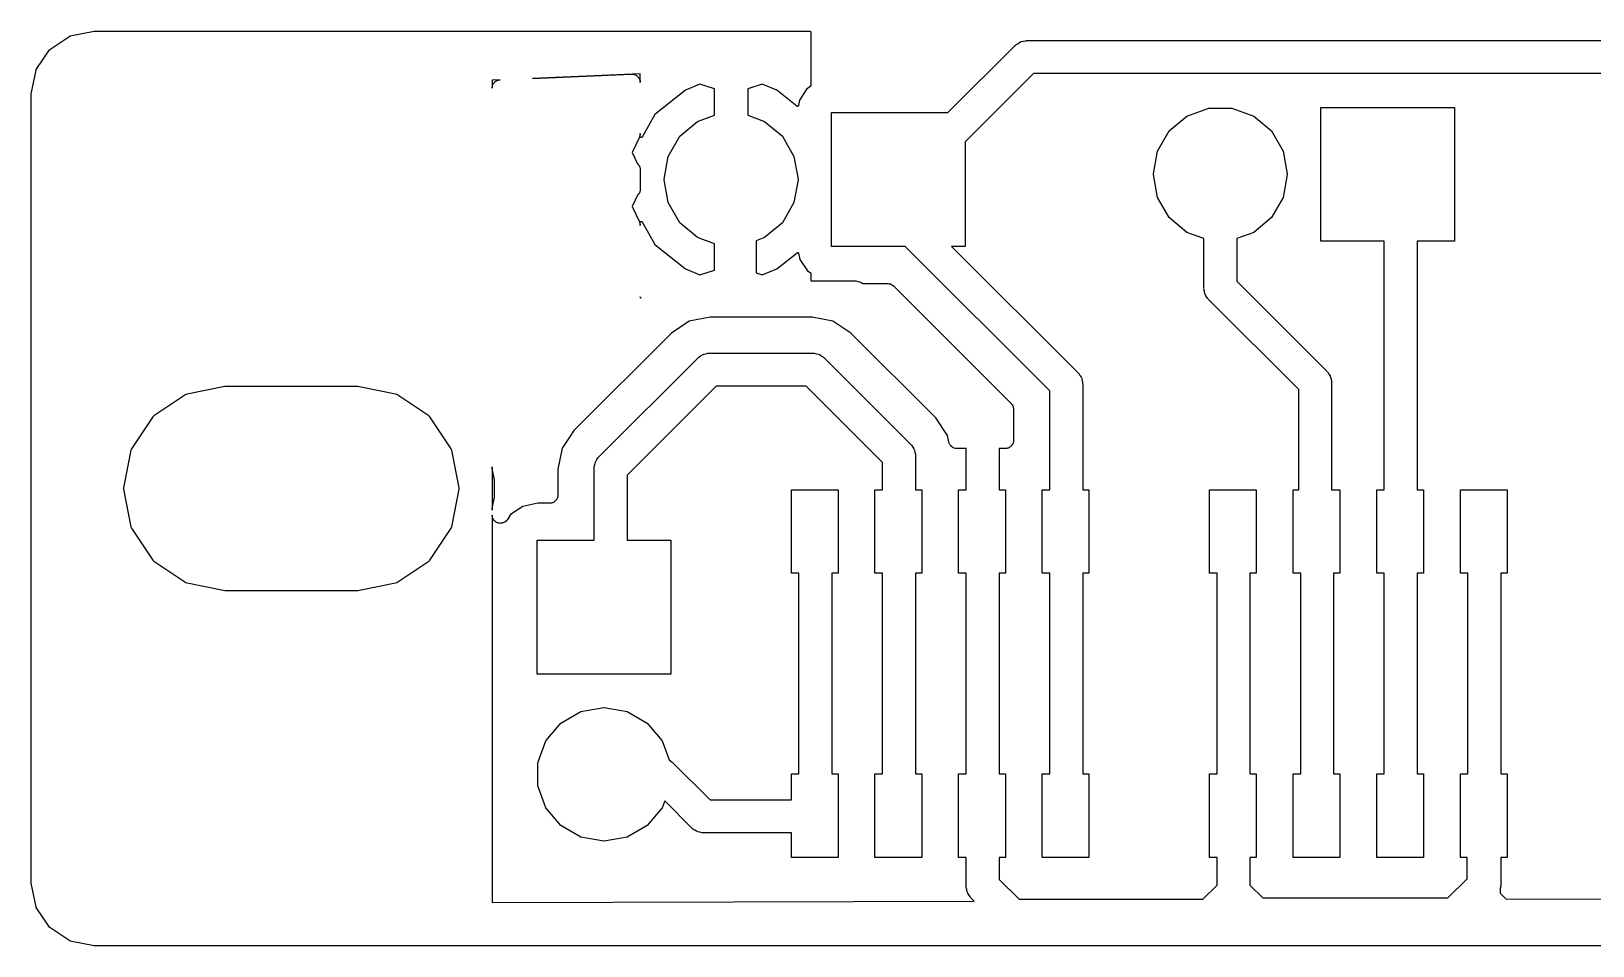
# Model space of a CAD drawing. Extents: x 1.5 to 54.4, y 1.8 to 15.7.
# Drawn here: x 1.51 to 25.23, y 1.83 to 15.73 of the extents above; entities that cross this region are included whole.
import ezdxf

# ---------------------------------------------------------------- set-up
doc = ezdxf.new("R2010")
doc.units = 0
doc.header["$MEASUREMENT"] = 0
doc.layers.add('BLACK', color=7, linetype='CONTINUOUS')

msp = doc.modelspace()

# ---------------------------------------------------------------- linework, layer by layer
at = {"layer": 'Black'}
for p, q in [((1.79252, 15.4563), (2.09545, 15.6587)), ((2.09545, 15.6587), (2.09575, 15.6589)), ((2.09575, 15.6589), (2.096, 15.6591)), ((2.096, 15.6591), (2.09812, 15.6599)), ((2.09812, 15.6599), (2.10021, 15.6608)), ((2.10021, 15.6608), (2.10054, 15.6608)), ((2.10054, 15.6608), (2.10085, 15.661)), ((2.10085, 15.661), (2.46458, 15.7333)), ((2.46458, 15.7333), (2.46605, 15.7333)), ((2.46605, 15.7333), (2.4675, 15.7336)), ((2.4675, 15.7336), (13.335, 15.7336)), ((13.335, 15.7336), (13.3363, 15.7334)), ((13.3363, 15.7334), (13.3376, 15.7334)), ((13.3376, 15.7334), (13.3388, 15.7329)), ((13.3388, 15.7329), (13.3401, 15.7327)), ((13.3401, 15.7327), (13.3413, 15.732)), ((13.3413, 15.732), (13.3425, 15.7316)), ((13.3425, 15.7316), (13.3435, 15.7307)), ((13.3435, 15.7307), (13.3446, 15.7301)), ((13.3446, 15.7301), (13.3455, 15.7291)), ((13.3455, 15.7291), (13.3465, 15.7282)), ((13.3465, 15.7282), (13.3471, 15.7271)), ((13.3471, 15.7271), (13.348, 15.7261)), ((13.348, 15.7261), (13.3484, 15.7249)), ((13.3484, 15.7249), (13.3491, 15.7237)), ((13.3491, 15.7237), (13.3493, 15.7224)), ((13.3493, 15.7224), (13.3498, 15.7212)), ((13.3498, 15.7212), (13.3498, 15.7199)), ((13.3498, 15.7199), (13.35, 15.7186)), ((13.35, 15.7186), (13.35, 14.9066)), ((1.58598, 15.1493), (1.78838, 15.4522)), ((1.78838, 15.4522), (1.78861, 15.4524)), ((1.78861, 15.4524), (1.78876, 15.4527)), ((1.78876, 15.4527), (1.7904, 15.4543)), ((1.7904, 15.4543), (1.79198, 15.4559)), ((1.79198, 15.4559), (1.79228, 15.4561)), ((1.79228, 15.4561), (1.79252, 15.4563)), ((15.4324, 14.496), (16.4532, 15.5168)), ((16.4532, 15.5168), (16.4622, 15.5231)), ((16.4622, 15.5231), (16.4693, 15.5315)), ((16.4693, 15.5315), (16.4976, 15.5478)), ((16.4976, 15.5478), (16.5243, 15.5666)), ((16.5243, 15.5666), (16.535, 15.5694)), ((16.535, 15.5694), (16.5445, 15.5749)), ((16.5445, 15.5749), (16.5767, 15.5806)), ((16.5767, 15.5806), (16.6082, 15.589)), ((16.6082, 15.589), (16.6192, 15.5881)), ((16.6192, 15.5881), (16.63, 15.59)), ((16.63, 15.59), (31.46, 15.59)), ((1.51139, 14.7801), (1.58374, 15.1438)), ((1.58374, 15.1438), (1.58386, 15.1442)), ((1.58386, 15.1442), (1.58388, 15.1445)), ((1.58388, 15.1445), (1.5848, 15.1466)), ((1.5848, 15.1466), (1.58562, 15.1487)), ((1.58562, 15.1487), (1.58584, 15.1489)), ((1.58584, 15.1489), (1.58598, 15.1493)), ((8.51027, 14.9898), (8.51, 14.9885)), ((8.51, 14.9885), (8.51, 14.8684)), ((8.51034, 14.9899), (8.51027, 14.9898)), ((8.51123, 14.9901), (8.51034, 14.9899)), ((8.63148, 14.9953), (8.51123, 14.9901)), ((8.53279, 14.938), (8.53971, 14.95)), ((8.53971, 14.95), (8.54612, 14.9554)), ((8.54612, 14.9554), (8.55122, 14.9621)), ((8.55122, 14.9621), (8.5629, 14.9695)), ((8.5629, 14.9695), (8.5735, 14.9784)), ((8.5735, 14.9784), (8.58136, 14.9812)), ((8.58136, 14.9812), (8.58842, 14.9857)), ((8.58842, 14.9857), (8.60194, 14.9887)), ((8.60194, 14.9887), (8.61495, 14.9935)), ((8.61495, 14.9935), (8.62332, 14.9935)), ((8.62332, 14.9935), (8.63148, 14.9953)), ((10.7585, 15.0878), (9.12426, 15.0167)), ((9.12426, 15.0167), (10.6275, 15.0821)), ((10.6275, 15.0821), (10.6412, 15.0803)), ((10.6412, 15.0803), (10.6551, 15.0803)), ((10.6551, 15.0803), (10.6629, 15.0774)), ((10.6629, 15.0774), (10.6712, 15.0763)), ((10.6712, 15.0763), (10.6835, 15.0699)), ((10.6835, 15.0699), (10.6965, 15.0652)), ((10.6965, 15.0652), (10.7029, 15.0598)), ((10.7029, 15.0598), (10.7103, 15.0559)), ((10.7103, 15.0559), (10.7197, 15.0457)), ((10.7197, 15.0457), (10.7303, 15.0368)), ((10.7303, 15.0368), (10.7345, 15.0296)), ((10.7345, 15.0296), (10.7401, 15.0234)), ((10.7401, 15.0234), (10.7454, 15.0106)), ((10.7454, 15.0106), (10.7523, 14.9986)), ((10.7523, 14.9986), (10.7538, 14.9904)), ((10.7538, 14.9904), (10.757, 14.9826)), ((10.757, 14.9826), (10.7576, 14.9688)), ((10.7576, 14.9688), (10.76, 14.9552)), ((10.7597, 15.0876), (10.7585, 15.0878)), ((10.76, 15.0863), (10.7597, 15.0876)), ((10.76, 14.9552), (10.76, 15.0863)), ((16.7336, 15.09), (15.696, 14.0524)), ((31.3564, 15.09), (16.7336, 15.09)), ((1.5111, 14.7772), (1.51136, 14.7786)), ((1.5111, 2.79), (1.5111, 14.7772)), ((1.51136, 14.7786), (1.51139, 14.7801)), ((8.51, 14.8684), (8.51145, 14.8766)), ((8.51109, 14.885), (8.51525, 14.8982)), ((8.51145, 14.8766), (8.51109, 14.885)), ((8.51525, 14.8982), (8.51766, 14.9118)), ((8.51766, 14.9118), (8.52184, 14.9191)), ((8.52184, 14.9191), (8.52436, 14.9271)), ((8.52436, 14.9271), (8.53279, 14.938)), ((11.4474, 14.8374), (10.9802, 14.4682)), ((11.6667, 14.9282), (11.4474, 14.8374)), ((11.886, 14.8569), (11.6667, 14.9282)), ((11.886, 14.4562), (11.886, 14.8569)), ((12.6133, 14.9282), (12.394, 14.8569)), ((12.394, 14.8569), (12.394, 14.4562)), ((12.8326, 14.8374), (12.6133, 14.9282)), ((13.1401, 14.5944), (12.8326, 14.8374)), ((13.2913, 14.8586), (13.1795, 14.6849)), ((13.3435, 14.8942), (13.2913, 14.8586)), ((13.3449, 14.8957), (13.3435, 14.8942)), ((13.3465, 14.897), (13.3449, 14.8957)), ((13.3468, 14.8975), (13.3465, 14.897)), ((13.3472, 14.8979), (13.3468, 14.8975)), ((13.3481, 14.8997), (13.3472, 14.8979)), ((13.3491, 14.9015), (13.3481, 14.8997)), ((13.3492, 14.902), (13.3491, 14.9015)), ((13.3494, 14.9026), (13.3492, 14.902)), ((13.3496, 14.9046), (13.3494, 14.9026)), ((13.35, 14.9066), (13.3496, 14.9046)), ((10.9802, 14.4682), (10.7881, 14.1243)), ((13.1422, 14.5933), (13.1401, 14.5944)), ((13.1442, 14.5921), (13.1422, 14.5933)), ((13.1445, 14.5921), (13.1442, 14.5921)), ((13.1447, 14.5919), (13.1445, 14.5921)), ((13.147, 14.5916), (13.1447, 14.5919)), ((13.1493, 14.5912), (13.147, 14.5916)), ((13.1496, 14.5912), (13.1493, 14.5912)), ((13.1499, 14.5912), (13.1496, 14.5912)), ((13.1522, 14.5916), (13.1499, 14.5912)), ((13.1544, 14.592), (13.1522, 14.5916)), ((13.1547, 14.5922), (13.1544, 14.592)), ((13.155, 14.5922), (13.1547, 14.5922)), ((13.1569, 14.5934), (13.155, 14.5922)), ((13.159, 14.5946), (13.1569, 14.5934)), ((13.1592, 14.5948), (13.159, 14.5946)), ((13.1594, 14.595), (13.1592, 14.5948)), ((13.1609, 14.5968), (13.1594, 14.595)), ((13.1623, 14.5985), (13.1609, 14.5968)), ((13.1625, 14.5988), (13.1623, 14.5985)), ((13.1626, 14.5991), (13.1625, 14.5988)), ((13.1634, 14.6013), (13.1626, 14.5991)), ((13.1642, 14.6034), (13.1634, 14.6013)), ((13.1795, 14.6849), (13.1642, 14.6034)), ((13.664, 12.464), (13.664, 14.496)), ((13.664, 14.496), (15.4324, 14.496)), ((19.062, 14.4438), (19.3936, 14.5644)), ((19.3936, 14.5644), (19.7464, 14.5644)), ((19.7464, 14.5644), (20.078, 14.4438)), ((21.094, 12.544), (21.094, 14.576)), ((21.094, 14.576), (23.126, 14.576)), ((23.126, 14.576), (23.126, 12.544)), ((11.3617, 14.137), (11.632, 14.3638)), ((11.632, 14.3638), (11.886, 14.4562)), ((12.394, 14.4562), (12.648, 14.3638)), ((12.648, 14.3638), (12.9183, 14.137)), ((18.7917, 14.217), (19.062, 14.4438)), ((20.078, 14.4438), (20.3483, 14.217)), ((10.7479, 14.1231), (10.638, 13.8904)), ((10.7494, 14.1288), (10.7479, 14.1231)), ((10.7523, 14.1339), (10.7494, 14.1288)), ((10.7552, 14.15), (10.7523, 14.1339)), ((10.7595, 14.1657), (10.7552, 14.15)), ((10.76, 14.1774), (10.759, 14.1716)), ((10.759, 14.1716), (10.7595, 14.1657)), ((10.76, 14.1316), (10.76, 14.1774)), ((10.7602, 14.1302), (10.76, 14.1316)), ((10.7603, 14.1288), (10.7602, 14.1302)), ((10.7607, 14.1276), (10.7603, 14.1288)), ((10.7609, 14.1265), (10.7607, 14.1276)), ((10.7616, 14.1252), (10.7609, 14.1265)), ((10.7621, 14.1239), (10.7616, 14.1252)), ((10.7629, 14.123), (10.7621, 14.1239)), ((10.7635, 14.1219), (10.7629, 14.123)), ((10.7646, 14.121), (10.7635, 14.1219)), ((10.7655, 14.12), (10.7646, 14.121)), ((10.7666, 14.1194), (10.7655, 14.12)), ((10.7675, 14.1186), (10.7666, 14.1194)), ((10.7688, 14.1181), (10.7675, 14.1186)), ((10.7701, 14.1174), (10.7688, 14.1181)), ((10.7713, 14.1172), (10.7701, 14.1174)), ((10.7724, 14.1168), (10.7713, 14.1172)), ((10.7738, 14.1168), (10.7724, 14.1168)), ((10.7752, 14.1166), (10.7738, 14.1168)), ((10.7764, 14.1168), (10.7752, 14.1166)), ((10.7776, 14.1168), (10.7764, 14.1168)), ((10.7789, 14.1173), (10.7776, 14.1168)), ((10.7803, 14.1176), (10.7789, 14.1173)), ((10.7814, 14.1182), (10.7803, 14.1176)), ((10.7825, 14.1186), (10.7814, 14.1182)), ((10.7836, 14.1195), (10.7825, 14.1186)), ((10.7848, 14.1202), (10.7836, 14.1195)), ((10.7856, 14.1212), (10.7848, 14.1202)), ((10.7865, 14.1219), (10.7856, 14.1212)), ((10.7872, 14.1232), (10.7865, 14.1219)), ((10.7881, 14.1243), (10.7872, 14.1232)), ((11.1853, 13.8314), (11.3617, 14.137)), ((12.9183, 14.137), (13.0947, 13.8314)), ((15.696, 14.0524), (15.696, 12.464)), ((18.6153, 13.9114), (18.7917, 14.217)), ((20.3483, 14.217), (20.5247, 13.9114)), ((10.638, 13.8904), (10.7201, 13.7188)), ((11.124, 13.4839), (11.1853, 13.8314)), ((13.0947, 13.8314), (13.156, 13.4839)), ((18.554, 13.5639), (18.6153, 13.9114)), ((20.5247, 13.9114), (20.586, 13.5639)), ((10.7201, 13.7188), (10.7218, 13.7168)), ((10.7218, 13.7168), (10.7303, 13.7096)), ((10.7303, 13.7096), (10.7358, 13.7)), ((10.7358, 13.7), (10.743, 13.6915)), ((10.743, 13.6915), (10.7468, 13.6811)), ((10.7468, 13.6811), (10.7523, 13.6714)), ((10.7523, 13.6714), (10.7543, 13.6605)), ((10.7543, 13.6605), (10.7581, 13.6501)), ((10.7581, 13.6501), (10.7581, 13.6389)), ((10.7581, 13.6389), (10.76, 13.628)), ((10.76, 13.628), (10.76, 13.332)), ((18.554, 13.5561), (18.554, 13.5639)), ((18.6153, 13.2086), (18.554, 13.5561)), ((20.586, 13.5561), (20.5247, 13.2086)), ((20.586, 13.5639), (20.586, 13.5561)), ((10.7523, 13.2886), (10.7468, 13.2789)), ((10.7543, 13.2995), (10.7523, 13.2886)), ((10.7581, 13.3099), (10.7543, 13.2995)), ((10.76, 13.332), (10.7581, 13.3211)), ((10.7581, 13.3211), (10.7581, 13.3099)), ((11.124, 13.4761), (11.124, 13.4839)), ((11.1853, 13.1286), (11.124, 13.4761)), ((13.156, 13.4761), (13.0947, 13.1286)), ((13.156, 13.4839), (13.156, 13.4761)), ((10.7201, 13.2412), (10.638, 13.0696)), ((10.638, 13.0696), (10.7479, 12.8369)), ((10.7218, 13.2432), (10.7201, 13.2412)), ((10.7303, 13.2504), (10.7218, 13.2432)), ((10.7358, 13.26), (10.7303, 13.2504)), ((10.743, 13.2685), (10.7358, 13.26)), ((10.7468, 13.2789), (10.743, 13.2685)), ((11.3617, 12.823), (11.1853, 13.1286)), ((13.0947, 13.1286), (12.9183, 12.823)), ((18.7917, 12.903), (18.6153, 13.2086)), ((20.5247, 13.2086), (20.3483, 12.903)), ((10.7479, 12.8369), (10.7494, 12.8312)), ((10.7494, 12.8312), (10.7523, 12.8261)), ((10.7523, 12.8261), (10.7552, 12.81)), ((10.7552, 12.81), (10.7595, 12.7943)), ((10.76, 12.8284), (10.7602, 12.8298)), ((10.76, 12.7826), (10.76, 12.8284)), ((10.7602, 12.8298), (10.7603, 12.8312)), ((10.7603, 12.8312), (10.7607, 12.8324)), ((10.7607, 12.8324), (10.7609, 12.8335)), ((10.7609, 12.8335), (10.7616, 12.8348)), ((10.7616, 12.8348), (10.7621, 12.8361)), ((10.7621, 12.8361), (10.7629, 12.837)), ((10.7629, 12.837), (10.7635, 12.8381)), ((10.7635, 12.8381), (10.7646, 12.839)), ((10.7646, 12.839), (10.7655, 12.84)), ((10.7655, 12.84), (10.7666, 12.8406)), ((10.7666, 12.8406), (10.7675, 12.8414)), ((10.7675, 12.8414), (10.7688, 12.8419)), ((10.7688, 12.8419), (10.7701, 12.8426)), ((10.7701, 12.8426), (10.7713, 12.8428)), ((10.7713, 12.8428), (10.7724, 12.8432)), ((10.7724, 12.8432), (10.7738, 12.8432)), ((10.7738, 12.8432), (10.7752, 12.8434)), ((10.7752, 12.8434), (10.7764, 12.8432)), ((10.7764, 12.8432), (10.7776, 12.8432)), ((10.7776, 12.8432), (10.7789, 12.8427)), ((10.7789, 12.8427), (10.7803, 12.8424)), ((10.7803, 12.8424), (10.7814, 12.8418)), ((10.7814, 12.8418), (10.7825, 12.8414)), ((10.7825, 12.8414), (10.7836, 12.8405)), ((10.7836, 12.8405), (10.7848, 12.8398)), ((10.7848, 12.8398), (10.7856, 12.8388)), ((10.7856, 12.8388), (10.7865, 12.8381)), ((10.7865, 12.8381), (10.7872, 12.8368)), ((10.7872, 12.8368), (10.7881, 12.8357)), ((10.7881, 12.8357), (10.9802, 12.4918)), ((11.632, 12.5962), (11.3617, 12.823)), ((12.9183, 12.823), (12.648, 12.5962)), ((19.062, 12.6762), (18.7917, 12.903)), ((20.3483, 12.903), (20.078, 12.6762)), ((10.7595, 12.7943), (10.759, 12.7884)), ((10.759, 12.7884), (10.76, 12.7826)), ((11.886, 12.5038), (11.632, 12.5962)), ((12.648, 12.5962), (12.52, 12.5496)), ((19.32, 12.5823), (19.062, 12.6762)), ((19.32, 11.83), (19.32, 12.5823)), ((20.078, 12.6762), (19.82, 12.5823)), ((19.82, 12.5823), (19.82, 11.9336)), ((10.9802, 12.4918), (11.4474, 12.1226)), ((11.886, 12.1031), (11.886, 12.5038)), ((12.52, 12.5496), (12.52, 12.0621)), ((12.8326, 12.1226), (13.1415, 12.3667)), ((13.1415, 12.3667), (13.1434, 12.3677)), ((13.1434, 12.3677), (13.1453, 12.3689)), ((13.1453, 12.3689), (13.1457, 12.369)), ((13.1457, 12.369), (13.1461, 12.3692)), ((13.1461, 12.3692), (13.1483, 12.3695)), ((13.1483, 12.3695), (13.1504, 12.3699)), ((13.1504, 12.3699), (13.1508, 12.3698)), ((13.1508, 12.3698), (13.1512, 12.3699)), ((13.1512, 12.3699), (13.1534, 12.3695)), ((13.1534, 12.3695), (13.1556, 12.3691)), ((13.1556, 12.3691), (13.1559, 12.3689)), ((13.1559, 12.3689), (13.1563, 12.3689)), ((13.1563, 12.3689), (13.1582, 12.3677)), ((13.1582, 12.3677), (13.1602, 12.3666)), ((13.1602, 12.3666), (13.1604, 12.3663)), ((13.1604, 12.3663), (13.1608, 12.3661)), ((13.1608, 12.3661), (13.1621, 12.3644)), ((13.1621, 12.3644), (13.1636, 12.3627)), ((13.1636, 12.3627), (13.1638, 12.3624)), ((13.1638, 12.3624), (13.164, 12.362)), ((13.164, 12.362), (13.1647, 12.3599)), ((13.1647, 12.3599), (13.1655, 12.3579)), ((13.1655, 12.3579), (13.185, 12.2617)), ((14.7824, 12.464), (13.664, 12.464)), ((16.98, 10.2664), (14.7824, 12.464)), ((15.696, 12.464), (15.4896, 12.464)), ((15.4896, 12.464), (17.4068, 10.5468)), ((22.06, 12.544), (21.094, 12.544)), ((22.06, 8.765), (22.06, 12.544)), ((23.126, 12.544), (22.56, 12.544)), ((22.56, 12.544), (22.56, 8.765)), ((11.4474, 12.1226), (11.6667, 12.0318)), ((11.6667, 12.0318), (11.886, 12.1031)), ((12.6133, 12.0318), (12.8326, 12.1226)), ((13.185, 12.2617), (13.3014, 12.0913)), ((12.52, 12.0621), (12.6133, 12.0318)), ((13.3014, 12.0913), (13.3431, 12.0645)), ((13.3431, 12.0645), (13.3448, 12.0629)), ((13.3448, 12.0629), (13.3465, 12.0615)), ((13.3465, 12.0615), (13.3467, 12.0612)), ((13.3467, 12.0612), (13.3469, 12.0609)), ((13.3469, 12.0609), (13.348, 12.0589)), ((13.348, 12.0589), (13.3491, 12.057)), ((13.3491, 12.057), (13.3492, 12.0566)), ((13.3492, 12.0566), (13.3493, 12.0563)), ((13.3493, 12.0563), (13.3496, 12.054)), ((13.3496, 12.054), (13.35, 12.0518)), ((13.35, 12.0518), (13.35, 11.94)), ((13.35, 11.94), (14.01, 11.94)), ((14.01, 11.94), (14.0208, 11.9381)), ((14.0208, 11.9381), (14.0318, 11.939)), ((14.0318, 11.939), (14.0633, 11.9306)), ((14.0633, 11.9306), (14.0955, 11.9249)), ((14.0955, 11.9249), (14.105, 11.9194)), ((14.105, 11.9194), (14.1157, 11.9166)), ((14.1157, 11.9166), (14.1383, 11.9007)), ((14.1383, 11.9007), (14.5153, 11.9007)), ((14.5153, 11.9007), (14.5208, 11.8998)), ((14.5208, 11.8998), (14.5264, 11.9003)), ((14.5264, 11.9003), (14.5424, 11.896)), ((14.5424, 11.896), (14.5587, 11.8931)), ((14.5587, 11.8931), (14.5636, 11.8903)), ((14.5636, 11.8903), (14.569, 11.8888)), ((14.569, 11.8888), (14.5825, 11.8793)), ((14.5825, 11.8793), (14.5969, 11.871)), ((14.5969, 11.871), (14.6005, 11.8667)), ((14.6005, 11.8667), (14.6051, 11.8635)), ((14.6051, 11.8635), (16.3928, 10.0758)), ((19.82, 11.9336), (21.1868, 10.5668)), ((10.7602, 11.6937), (10.76, 11.695)), ((10.76, 11.695), (10.76, 11.6927)), ((10.76, 11.6927), (10.7622, 11.6818)), ((10.7602, 11.6924), (10.7602, 11.6937)), ((10.7607, 11.6912), (10.7602, 11.6924)), ((10.7609, 11.6899), (10.7607, 11.6912)), ((10.7616, 11.6887), (10.7609, 11.6899)), ((10.762, 11.6875), (10.7616, 11.6887)), ((10.7629, 11.6865), (10.762, 11.6875)), ((10.7622, 11.6818), (10.7718, 11.68)), ((10.7635, 11.6854), (10.7629, 11.6865)), ((10.7645, 11.6845), (10.7635, 11.6854)), ((10.7654, 11.6835), (10.7645, 11.6845)), ((10.7665, 11.6829), (10.7654, 11.6835)), ((10.7675, 11.682), (10.7665, 11.6829)), ((10.7687, 11.6816), (10.7675, 11.682)), ((10.7699, 11.6809), (10.7687, 11.6816)), ((10.7712, 11.6807), (10.7699, 11.6809)), ((10.7724, 11.6802), (10.7712, 11.6807)), ((10.7718, 11.68), (10.775, 11.68)), ((10.7737, 11.6802), (10.7724, 11.6802)), ((10.775, 11.68), (10.7737, 11.6802)), ((19.3219, 11.8192), (19.32, 11.83)), ((19.321, 11.8082), (19.3219, 11.8192)), ((19.3294, 11.7767), (19.321, 11.8082)), ((19.3351, 11.7445), (19.3294, 11.7767)), ((19.3406, 11.735), (19.3351, 11.7445)), ((19.3434, 11.7243), (19.3406, 11.735)), ((19.3622, 11.6976), (19.3434, 11.7243)), ((19.3785, 11.6693), (19.3622, 11.6976)), ((19.3869, 11.6622), (19.3785, 11.6693)), ((19.3932, 11.6532), (19.3869, 11.6622)), ((20.76, 10.2864), (19.3932, 11.6532)), ((11.8225, 11.39), (11.5048, 11.3268)), ((13.3691, 11.39), (11.8225, 11.39)), ((13.6868, 11.3268), (13.3691, 11.39)), ((11.2355, 11.1468), (9.75316, 9.66453)), ((11.5048, 11.3268), (11.2355, 11.1468)), ((13.9562, 11.1468), (13.6868, 11.3268)), ((15.2468, 9.85617), (13.9562, 11.1468)), ((10.1332, 9.26678), (11.6332, 10.7668)), ((11.6332, 10.7668), (11.6422, 10.7731)), ((11.6422, 10.7731), (11.6493, 10.7815)), ((11.6493, 10.7815), (11.6776, 10.7978)), ((11.6776, 10.7978), (11.7043, 10.8166)), ((11.7043, 10.8166), (11.715, 10.8194)), ((11.715, 10.8194), (11.7245, 10.8249)), ((11.7245, 10.8249), (11.7567, 10.8306)), ((11.7567, 10.8306), (11.7882, 10.839)), ((11.7882, 10.839), (11.7992, 10.8381)), ((11.7992, 10.8381), (11.81, 10.84)), ((11.81, 10.84), (13.3816, 10.84)), ((13.3816, 10.84), (13.3925, 10.8381)), ((13.3925, 10.8381), (13.4034, 10.839)), ((13.4034, 10.839), (13.435, 10.8306)), ((13.435, 10.8306), (13.4671, 10.8249)), ((13.4671, 10.8249), (13.4767, 10.8194)), ((13.4767, 10.8194), (13.4873, 10.8166)), ((13.4873, 10.8166), (13.5141, 10.7978)), ((13.5141, 10.7978), (13.5423, 10.7815)), ((13.5423, 10.7815), (13.5494, 10.7731)), ((13.5494, 10.7731), (13.5584, 10.7668)), ((13.5584, 10.7668), (14.8668, 9.45842)), ((17.4068, 10.5468), (17.4131, 10.5378)), ((17.4131, 10.5378), (17.4215, 10.5307)), ((17.4215, 10.5307), (17.4378, 10.5024)), ((17.4378, 10.5024), (17.4566, 10.4757)), ((17.4566, 10.4757), (17.4594, 10.465)), ((17.4594, 10.465), (17.4649, 10.4555)), ((17.4649, 10.4555), (17.4706, 10.4233)), ((21.1868, 10.5668), (21.1931, 10.5578)), ((21.1931, 10.5578), (21.2015, 10.5507)), ((21.2015, 10.5507), (21.2178, 10.5224)), ((21.2178, 10.5224), (21.2366, 10.4957)), ((21.2366, 10.4957), (21.2394, 10.485)), ((21.2394, 10.485), (21.2449, 10.4755)), ((21.2449, 10.4755), (21.2506, 10.4433)), ((21.2506, 10.4433), (21.259, 10.4118)), ((3.85807, 10.2102), (3.37389, 9.88665)), ((3.87877, 10.2187), (3.85807, 10.2102)), ((4.4499, 10.3324), (3.87877, 10.2187)), ((4.45482, 10.3324), (4.4499, 10.3324)), ((4.45627, 10.3326), (4.45482, 10.3324)), ((4.45775, 10.3326), (4.45627, 10.3326)), ((4.46258, 10.3336), (4.45775, 10.3326)), ((6.45962, 10.3336), (4.46258, 10.3336)), ((6.46445, 10.3326), (6.45962, 10.3336)), ((6.46593, 10.3326), (6.46445, 10.3326)), ((6.46738, 10.3324), (6.46593, 10.3326)), ((6.4723, 10.3324), (6.46738, 10.3324)), ((7.04343, 10.2187), (6.4723, 10.3324)), ((7.06413, 10.2102), (7.04343, 10.2187)), ((7.54831, 9.88665), (7.06413, 10.2102)), ((11.9136, 10.34), (10.56, 8.98645)), ((13.2781, 10.34), (11.9136, 10.34)), ((14.44, 9.17809), (13.2781, 10.34)), ((16.98, 8.765), (16.98, 10.2664)), ((17.4706, 10.4233), (17.479, 10.3918)), ((17.479, 10.3918), (17.4781, 10.3808)), ((17.4781, 10.3808), (17.48, 10.37)), ((17.48, 10.37), (17.48, 8.765)), ((20.76, 8.765), (20.76, 10.2864)), ((21.259, 10.4118), (21.2581, 10.4008)), ((21.2581, 10.4008), (21.26, 10.39)), ((21.26, 10.39), (21.26, 8.765)), ((16.3928, 10.0758), (16.396, 10.0712)), ((16.396, 10.0712), (16.4003, 10.0677)), ((16.4003, 10.0677), (16.4086, 10.0533)), ((16.4086, 10.0533), (16.4181, 10.0397)), ((16.4181, 10.0397), (16.4195, 10.0343)), ((16.4195, 10.0343), (16.4223, 10.0295)), ((16.4223, 10.0295), (16.4252, 10.0131)), ((16.4252, 10.0131), (16.4295, 9.99709)), ((16.4295, 9.99709), (16.429, 9.99153)), ((16.429, 9.99153), (16.43, 9.98602)), ((16.43, 9.98602), (16.43, 9.517)), ((3.35805, 9.87081), (3.03453, 9.38663)), ((3.37389, 9.88665), (3.35805, 9.87081)), ((7.56415, 9.87081), (7.54831, 9.88665)), ((7.88767, 9.38663), (7.56415, 9.87081)), ((15.4268, 9.58684), (15.2468, 9.85617)), ((9.68721, 9.56583), (9.5732, 9.3952)), ((9.75316, 9.66453), (9.68721, 9.56583)), ((15.4456, 9.49222), (15.4268, 9.58684)), ((15.4531, 9.47292), (15.4456, 9.49222)), ((16.4281, 9.49495), (16.4243, 9.48451)), ((16.43, 9.517), (16.4281, 9.50606)), ((16.4281, 9.50606), (16.4281, 9.49495)), ((3.02595, 9.36593), (2.91235, 8.7948)), ((3.03453, 9.38663), (3.02595, 9.36593)), ((7.89624, 9.36593), (7.88767, 9.38663)), ((8.00985, 8.7948), (7.89624, 9.36593)), ((9.5732, 9.3952), (9.51, 9.07749)), ((10.1022, 9.22241), (10.1185, 9.2507)), ((10.1185, 9.2507), (10.1269, 9.25777)), ((10.1269, 9.25777), (10.1332, 9.26678)), ((14.8668, 9.45842), (14.8731, 9.44941)), ((14.8731, 9.44941), (14.8815, 9.44234)), ((14.8815, 9.44234), (14.8978, 9.41405)), ((14.8978, 9.41405), (14.9166, 9.3873)), ((14.9166, 9.3873), (14.9194, 9.37667)), ((14.9194, 9.37667), (14.9249, 9.36715)), ((14.9249, 9.36715), (14.9306, 9.33498)), ((14.9306, 9.33498), (14.939, 9.30343)), ((14.939, 9.30343), (14.9381, 9.29247)), ((14.9381, 9.29247), (14.94, 9.28164)), ((14.94, 9.28164), (14.94, 8.765)), ((15.4602, 9.4535), (15.4531, 9.47292)), ((15.4611, 9.45243), (15.4602, 9.4535)), ((15.4616, 9.45111), (15.4611, 9.45243)), ((15.4753, 9.43554), (15.4616, 9.45111)), ((15.4886, 9.41971), (15.4753, 9.43554)), ((15.4898, 9.41901), (15.4886, 9.41971)), ((15.4907, 9.41795), (15.4898, 9.41901)), ((15.5088, 9.40801), (15.4907, 9.41795)), ((15.5267, 9.39766), (15.5088, 9.40801)), ((15.5281, 9.39741), (15.5267, 9.39766)), ((15.5294, 9.39674), (15.5281, 9.39741)), ((15.5498, 9.39359), (15.5294, 9.39674)), ((15.5702, 9.39), (15.5498, 9.39359)), ((15.71, 9.39), (15.5702, 9.39)), ((15.71, 8.765), (15.71, 9.39)), ((16.303, 9.39), (16.21, 9.39)), ((16.21, 9.39), (16.21, 8.765)), ((16.3139, 9.39193), (16.303, 9.39)), ((16.3251, 9.39193), (16.3139, 9.39193)), ((16.3355, 9.39573), (16.3251, 9.39193)), ((16.3464, 9.39766), (16.3355, 9.39573)), ((16.3561, 9.40321), (16.3464, 9.39766)), ((16.3665, 9.40701), (16.3561, 9.40321)), ((16.375, 9.41416), (16.3665, 9.40701)), ((16.3846, 9.41971), (16.375, 9.41416)), ((16.3918, 9.42822), (16.3846, 9.41971)), ((16.4003, 9.43537), (16.3918, 9.42822)), ((16.4058, 9.44499), (16.4003, 9.43537)), ((16.413, 9.4535), (16.4058, 9.44499)), ((16.4168, 9.46394), (16.413, 9.4535)), ((16.4223, 9.47356), (16.4168, 9.46394)), ((16.4243, 9.48451), (16.4223, 9.47356)), ((8.51217, 9.09981), (8.51, 9.1121)), ((8.51, 9.1121), (8.51, 8.4551)), ((8.51244, 9.08732), (8.51217, 9.09981)), ((8.54713, 8.91292), (8.51244, 9.08732)), ((9.51, 9.07749), (9.51, 8.68626)), ((10.06, 9.09), (10.0619, 9.10083)), ((10.06, 7.996), (10.06, 9.09)), ((10.061, 9.11179), (10.0694, 9.14334)), ((10.0619, 9.10083), (10.061, 9.11179)), ((10.0694, 9.14334), (10.0751, 9.1755)), ((10.0751, 9.1755), (10.0806, 9.18503)), ((10.0806, 9.18503), (10.0834, 9.19565)), ((10.0834, 9.19565), (10.1022, 9.22241)), ((14.44, 8.765), (14.44, 9.17809)), ((2.91235, 8.7948), (2.91235, 8.7724)), ((8.00985, 8.7724), (8.00985, 8.7948)), ((8.54713, 8.65428), (8.54713, 8.91292)), ((10.56, 8.98645), (10.56, 7.996)), ((2.91235, 8.7724), (3.02595, 8.20127)), ((7.89625, 8.20127), (8.00985, 8.7724)), ((8.51244, 8.47987), (8.54713, 8.65428)), ((9.20673, 8.55926), (8.97586, 8.51251)), ((9.383, 8.55926), (9.20673, 8.55926)), ((9.39394, 8.56119), (9.383, 8.55926)), ((9.40505, 8.56119), (9.39394, 8.56119)), ((9.41549, 8.56499), (9.40505, 8.56119)), ((9.42644, 8.56692), (9.41549, 8.56499)), ((9.43606, 8.57248), (9.42644, 8.56692)), ((9.4465, 8.57628), (9.43606, 8.57248)), ((9.45501, 8.58342), (9.4465, 8.57628)), ((9.46463, 8.58897), (9.45501, 8.58342)), ((9.47178, 8.59749), (9.46463, 8.58897)), ((9.48029, 8.60463), (9.47178, 8.59749)), ((9.48584, 8.61425), (9.48029, 8.60463)), ((9.49298, 8.62276), (9.48584, 8.61425)), ((9.49678, 8.6332), (9.49298, 8.62276)), ((9.50234, 8.64283), (9.49678, 8.6332)), ((9.50427, 8.65377), (9.50234, 8.64283)), ((9.50807, 8.66421), (9.50427, 8.65377)), ((9.51, 8.68626), (9.50807, 8.67532)), ((9.50807, 8.67532), (9.50807, 8.66421)), ((13.055, 7.495), (13.055, 8.765)), ((13.055, 8.765), (13.765, 8.765)), ((13.765, 8.765), (13.765, 7.495)), ((14.325, 7.495), (14.325, 8.765)), ((14.325, 8.765), (14.44, 8.765)), ((14.94, 8.765), (15.035, 8.765)), ((15.035, 8.765), (15.035, 7.495)), ((15.595, 7.495), (15.595, 8.765)), ((15.595, 8.765), (15.71, 8.765)), ((16.21, 8.765), (16.305, 8.765)), ((16.305, 8.765), (16.305, 7.495)), ((16.865, 7.495), (16.865, 8.765)), ((16.865, 8.765), (16.98, 8.765)), ((17.48, 8.765), (17.575, 8.765)), ((17.575, 8.765), (17.575, 7.495)), ((19.405, 7.495), (19.405, 8.765)), ((19.405, 8.765), (20.115, 8.765)), ((20.115, 8.765), (20.115, 7.495)), ((20.675, 7.495), (20.675, 8.765)), ((20.675, 8.765), (20.76, 8.765)), ((21.26, 8.765), (21.385, 8.765)), ((21.385, 8.765), (21.385, 7.495)), ((21.945, 7.495), (21.945, 8.765)), ((21.945, 8.765), (22.06, 8.765)), ((22.56, 8.765), (22.655, 8.765)), ((22.655, 8.765), (22.655, 7.495)), ((23.215, 7.495), (23.215, 8.765)), ((23.215, 8.765), (23.925, 8.765)), ((23.925, 8.765), (23.925, 7.495)), ((8.51, 8.4551), (8.51217, 8.46739)), ((8.5114, 8.37267), (8.51, 8.38062)), ((8.51, 8.38062), (8.51, 2.49141)), ((8.51101, 8.36461), (8.5114, 8.37267)), ((8.5152, 8.3511), (8.51101, 8.36461)), ((8.51217, 8.46739), (8.51244, 8.47987)), ((8.51766, 8.33718), (8.5152, 8.3511)), ((8.52169, 8.33019), (8.51766, 8.33718)), ((8.52408, 8.32249), (8.52169, 8.33019)), ((8.53264, 8.31123), (8.52408, 8.32249)), ((8.53971, 8.29898), (8.53264, 8.31123)), ((8.73832, 8.30597), (8.73429, 8.29898)), ((8.7438, 8.31189), (8.73832, 8.30597)), ((8.7921, 8.38695), (8.7438, 8.31189)), ((8.97586, 8.51251), (8.7921, 8.38695)), ((3.02595, 8.20127), (3.03453, 8.18057)), ((3.03453, 8.18057), (3.35805, 7.69639)), ((7.56415, 7.69639), (7.88767, 8.18057)), ((7.88767, 8.18057), (7.89625, 8.20127)), ((8.54589, 8.2938), (8.53971, 8.29898)), ((8.55077, 8.28737), (8.54589, 8.2938)), ((8.56267, 8.27972), (8.55077, 8.28737)), ((8.5735, 8.27063), (8.56267, 8.27972)), ((8.58108, 8.26787), (8.5735, 8.27063)), ((8.58787, 8.26351), (8.58108, 8.26787)), ((8.60166, 8.26038), (8.58787, 8.26351)), ((8.61495, 8.25554), (8.60166, 8.26038)), ((8.62302, 8.25554), (8.61495, 8.25554)), ((8.63088, 8.25376), (8.62302, 8.25554)), ((8.64491, 8.25554), (8.63088, 8.25376)), ((8.65905, 8.25554), (8.64491, 8.25554)), ((8.66663, 8.2583), (8.65905, 8.25554)), ((8.67464, 8.25932), (8.66663, 8.2583)), ((8.68722, 8.2658), (8.67464, 8.25932)), ((8.7005, 8.27063), (8.68722, 8.2658)), ((8.70668, 8.27581), (8.7005, 8.27063)), ((8.71385, 8.27951), (8.70668, 8.27581)), ((8.72346, 8.28989), (8.71385, 8.27951)), ((8.73429, 8.29898), (8.72346, 8.28989)), ((9.194, 5.964), (9.194, 7.996)), ((9.194, 7.996), (10.06, 7.996)), ((10.56, 7.996), (11.226, 7.996)), ((11.226, 7.996), (11.226, 5.964)), ((3.35805, 7.69639), (3.37389, 7.68055)), ((3.37389, 7.68055), (3.85807, 7.35703)), ((7.06413, 7.35703), (7.54831, 7.68055)), ((7.54831, 7.68055), (7.56415, 7.69639)), ((3.85807, 7.35703), (3.87877, 7.34845)), ((7.04343, 7.34845), (7.06413, 7.35703)), ((13.17, 7.495), (13.055, 7.495)), ((13.17, 4.445), (13.17, 7.495)), ((13.765, 7.495), (13.67, 7.495)), ((13.67, 7.495), (13.67, 4.445)), ((14.44, 7.495), (14.325, 7.495)), ((14.44, 4.445), (14.44, 7.495)), ((15.035, 7.495), (14.94, 7.495)), ((14.94, 7.495), (14.94, 4.445)), ((15.71, 7.495), (15.595, 7.495)), ((15.71, 4.445), (15.71, 7.495)), ((16.305, 7.495), (16.21, 7.495)), ((16.21, 7.495), (16.21, 4.445)), ((16.98, 7.495), (16.865, 7.495)), ((16.98, 4.445), (16.98, 7.495)), ((17.575, 7.495), (17.48, 7.495)), ((17.48, 7.495), (17.48, 4.445)), ((19.52, 7.495), (19.405, 7.495)), ((19.52, 4.445), (19.52, 7.495)), ((20.115, 7.495), (20.02, 7.495)), ((20.02, 7.495), (20.02, 4.445)), ((20.79, 7.495), (20.675, 7.495)), ((20.79, 4.445), (20.79, 7.495)), ((21.385, 7.495), (21.29, 7.495)), ((21.29, 7.495), (21.29, 4.445)), ((22.06, 7.495), (21.945, 7.495)), ((22.06, 4.445), (22.06, 7.495)), ((22.655, 7.495), (22.56, 7.495)), ((22.56, 7.495), (22.56, 4.445)), ((23.33, 7.495), (23.215, 7.495)), ((23.33, 4.445), (23.33, 7.495)), ((23.925, 7.495), (23.83, 7.495)), ((23.83, 7.495), (23.83, 4.445)), ((3.87877, 7.34845), (4.4499, 7.23485)), ((4.4499, 7.23485), (4.45482, 7.23485)), ((4.45482, 7.23485), (4.45627, 7.23459)), ((4.45627, 7.23459), (4.45775, 7.23456)), ((4.45775, 7.23456), (4.46258, 7.2336)), ((4.46258, 7.2336), (6.45962, 7.2336)), ((6.45962, 7.2336), (6.46445, 7.23456)), ((6.46445, 7.23456), (6.46593, 7.23459)), ((6.46593, 7.23459), (6.46738, 7.23485)), ((6.46738, 7.23485), (6.4723, 7.23485)), ((6.4723, 7.23485), (7.04343, 7.34845)), ((11.226, 5.964), (9.194, 5.964)), ((9.85863, 5.39473), (10.2061, 5.456)), ((10.2061, 5.456), (10.2139, 5.456)), ((10.2139, 5.456), (10.5614, 5.39473)), ((9.32624, 4.948), (9.55305, 5.2183)), ((9.55305, 5.2183), (9.85863, 5.39473)), ((10.5614, 5.39473), (10.867, 5.2183)), ((10.867, 5.2183), (11.0938, 4.948)), ((9.20555, 4.61643), (9.32624, 4.948)), ((11.0938, 4.948), (11.1983, 4.6607)), ((9.20555, 4.26357), (9.20555, 4.61643)), ((11.1983, 4.6607), (11.2468, 4.62678)), ((11.2468, 4.62678), (11.8236, 4.05)), ((13.055, 4.05), (13.055, 4.445)), ((13.055, 4.445), (13.17, 4.445)), ((13.67, 4.445), (13.765, 4.445)), ((13.765, 4.445), (13.765, 3.175)), ((14.325, 3.175), (14.325, 4.445)), ((14.325, 4.445), (14.44, 4.445)), ((14.94, 4.445), (15.035, 4.445)), ((15.035, 4.445), (15.035, 3.175)), ((15.595, 3.175), (15.595, 4.445)), ((15.595, 4.445), (15.71, 4.445)), ((16.21, 4.445), (16.305, 4.445)), ((16.305, 4.445), (16.305, 3.175)), ((16.865, 3.175), (16.865, 4.445)), ((16.865, 4.445), (16.98, 4.445)), ((17.48, 4.445), (17.575, 4.445)), ((17.575, 4.445), (17.575, 3.175)), ((19.405, 3.175), (19.405, 4.445)), ((19.405, 4.445), (19.52, 4.445)), ((20.02, 4.445), (20.115, 4.445)), ((20.115, 4.445), (20.115, 3.175)), ((20.675, 3.175), (20.675, 4.445)), ((20.675, 4.445), (20.79, 4.445)), ((21.29, 4.445), (21.385, 4.445)), ((21.385, 4.445), (21.385, 3.175)), ((21.945, 3.175), (21.945, 4.445)), ((21.945, 4.445), (22.06, 4.445)), ((22.56, 4.445), (22.655, 4.445)), ((22.655, 4.445), (22.655, 3.175)), ((23.215, 3.175), (23.215, 4.445)), ((23.215, 4.445), (23.33, 4.445)), ((23.83, 4.445), (23.925, 4.445)), ((23.925, 4.445), (23.925, 3.175)), ((9.32624, 3.932), (9.20555, 4.26357)), ((11.1313, 4.03514), (11.0938, 3.932)), ((11.5432, 3.62322), (11.1313, 4.03514)), ((11.8236, 4.05), (13.055, 4.05)), ((9.55305, 3.6617), (9.32624, 3.932)), ((11.0938, 3.932), (10.867, 3.6617)), ((9.85863, 3.48527), (9.55305, 3.6617)), ((10.867, 3.6617), (10.5614, 3.48527)), ((11.5522, 3.61691), (11.5432, 3.62322)), ((11.5593, 3.60849), (11.5522, 3.61691)), ((11.5876, 3.59216), (11.5593, 3.60849)), ((11.6143, 3.57342), (11.5876, 3.59216)), ((11.625, 3.57058), (11.6143, 3.57342)), ((11.6345, 3.56508), (11.625, 3.57058)), ((11.6667, 3.55941), (11.6345, 3.56508)), ((11.6982, 3.55095), (11.6667, 3.55941)), ((10.2061, 3.424), (9.85863, 3.48527)), ((10.2139, 3.424), (10.2061, 3.424)), ((10.5614, 3.48527), (10.2139, 3.424)), ((11.7092, 3.55191), (11.6982, 3.55095)), ((11.72, 3.55), (11.7092, 3.55191)), ((13.055, 3.55), (11.72, 3.55)), ((13.055, 3.175), (13.055, 3.55)), ((13.765, 3.175), (13.055, 3.175)), ((15.035, 3.175), (14.325, 3.175)), ((15.71, 3.175), (15.595, 3.175)), ((15.71, 2.74), (15.71, 3.175)), ((16.305, 3.175), (16.21, 3.175)), ((16.21, 3.175), (16.21, 2.84355)), ((17.575, 3.175), (16.865, 3.175)), ((19.52, 3.175), (19.405, 3.175)), ((19.52, 2.75355), (19.52, 3.175)), ((20.115, 3.175), (20.02, 3.175)), ((20.02, 3.175), (20.02, 2.75355)), ((21.385, 3.175), (20.675, 3.175)), ((22.655, 3.175), (21.945, 3.175)), ((23.32, 3.175), (23.215, 3.175)), ((23.32, 2.85355), (23.32, 3.175)), ((23.925, 3.175), (23.83, 3.175)), ((23.83, 3.175), (23.83, 2.76)), ((23.0264, 2.56), (23.32, 2.85355)), ((1.51136, 2.78855), (1.5111, 2.79)), ((1.51139, 2.78708), (1.51136, 2.78855)), ((1.58374, 2.42335), (1.51139, 2.78708)), ((15.7119, 2.72917), (15.71, 2.74)), ((15.711, 2.71821), (15.7119, 2.72917)), ((15.7194, 2.68666), (15.711, 2.71821)), ((15.7251, 2.65449), (15.7194, 2.68666)), ((15.7306, 2.64497), (15.7251, 2.65449)), ((15.7334, 2.63435), (15.7306, 2.64497)), ((15.7522, 2.60759), (15.7334, 2.63435)), ((16.21, 2.84355), (16.5136, 2.54)), ((19.3064, 2.54), (19.52, 2.75355)), ((20.02, 2.75355), (20.2136, 2.56)), ((23.8206, 2.70666), (23.82, 2.70329)), ((23.82, 2.70329), (23.82, 2.63355)), ((23.82, 2.63355), (23.9131, 2.5405)), ((23.829, 2.73821), (23.8206, 2.70666)), ((23.83, 2.76), (23.8281, 2.74917)), ((23.8281, 2.74917), (23.829, 2.73821)), ((1.58386, 2.42304), (1.58374, 2.42335)), ((1.58388, 2.42271), (1.58386, 2.42304)), ((1.5848, 2.42062), (1.58388, 2.42271)), ((1.58562, 2.4185), (1.5848, 2.42062)), ((1.58584, 2.41825), (1.58562, 2.4185)), ((1.58598, 2.41795), (1.58584, 2.41825)), ((1.78838, 2.11502), (1.58598, 2.41795)), ((8.51, 2.49141), (8.51022, 2.49026)), ((8.51022, 2.49026), (8.5115, 2.49001)), ((8.5115, 2.49001), (15.8324, 2.51401)), ((15.7685, 2.5793), (15.7522, 2.60759)), ((15.7769, 2.57223), (15.7685, 2.5793)), ((15.7832, 2.56322), (15.7769, 2.57223)), ((15.8324, 2.51401), (15.7832, 2.56322)), ((16.5136, 2.54), (19.3064, 2.54)), ((20.2136, 2.56), (23.0264, 2.56)), ((23.9131, 2.5405), (26.9168, 2.55035)), ((1.78861, 2.11478), (1.78838, 2.11502)), ((1.78876, 2.11449), (1.78861, 2.11478)), ((1.7904, 2.11292), (1.78876, 2.11449)), ((1.79198, 2.11126), (1.7904, 2.11292)), ((1.79228, 2.11111), (1.79198, 2.11126)), ((1.79252, 2.11089), (1.79228, 2.11111)), ((2.09545, 1.90848), (1.79252, 2.11089)), ((2.09575, 1.90834), (2.09545, 1.90848)), ((2.096, 1.90812), (2.09575, 1.90834)), ((2.09812, 1.9073), (2.096, 1.90812)), ((2.10021, 1.90638), (2.09812, 1.9073)), ((2.10054, 1.90636), (2.10021, 1.90638)), ((2.10085, 1.90624), (2.10054, 1.90636)), ((2.46458, 1.83389), (2.10085, 1.90624)), ((2.46605, 1.83386), (2.46458, 1.83389)), ((2.4675, 1.8336), (2.46605, 1.83386)), ((53.4547, 1.8336), (2.4675, 1.8336))]:
    msp.add_line(p, q, dxfattribs=at)

doc.saveas('drawing.dxf')
